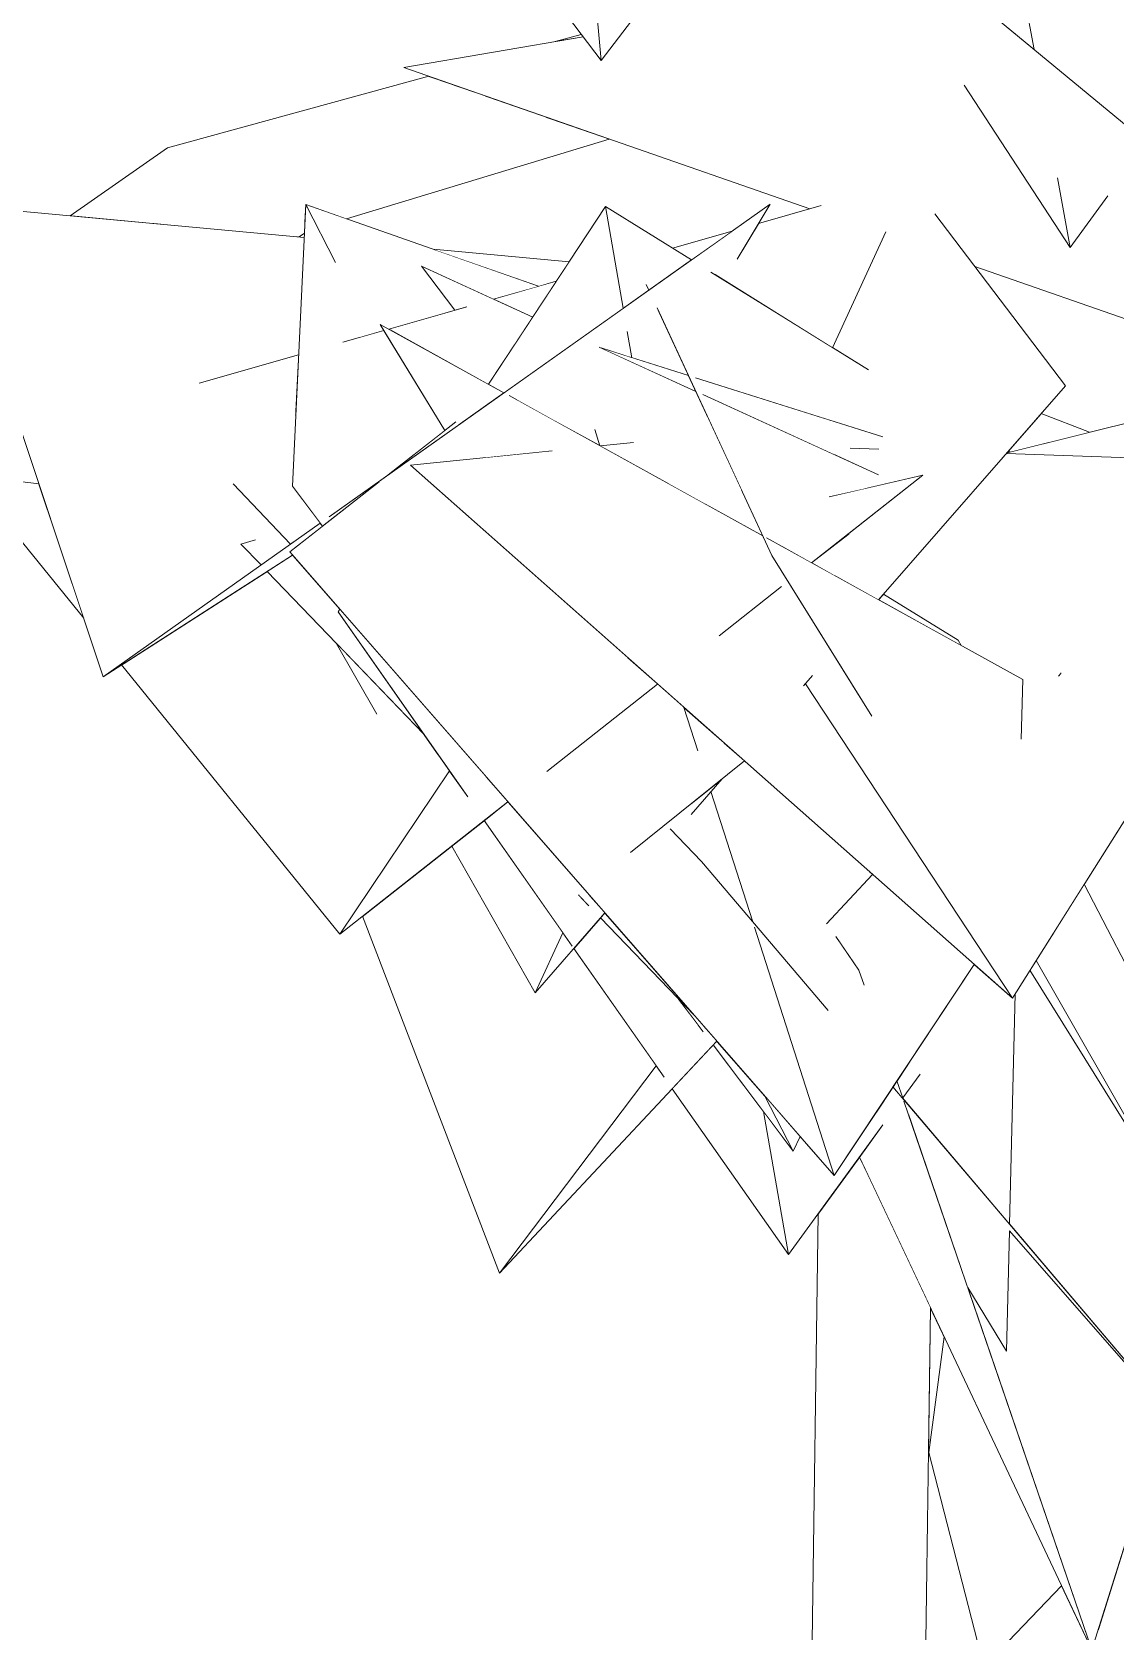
# Model space of a CAD drawing. Header units: millimetres. Extents: x -9413 to 8527, y -300 to 11224.
# Drawn here: x -5577 to -5187, y 4386 to 4962 of the extents above; entities that cross this region are included whole.
import ezdxf

# ---------------------------------------------------------------- set-up
doc = ezdxf.new("R2010")
doc.units = ezdxf.units.MM
doc.header["$MEASUREMENT"] = 0
doc.linetypes.add('Wipeout_Contour', pattern=[1000, 0, -1000])
doc.layers.add('Interior - Furniture', color=7, linetype='Continuous')
doc.layers.add('Interior - Furniture _Pen_No__4', color=7, linetype='Continuous', lineweight=20, true_color=0x029e21)

# ---------------------------------------------------------------- blocks, each defined once
blk = doc.blocks.new('Section Elem_40_6')
at = {"color": 254, "linetype": 'Wipeout_Contour', "lineweight": 0, "ltscale": 21958.95053}
blk.add_wipeout([(-5379.62, 4961.31), (-5389.09, 4958.71), (-5378.97, 4960.45)], dxfattribs=at).dxf.layer = 'Interior - Furniture'
at = {"color": 254, "linetype": 'Wipeout_Contour', "lineweight": 0, "ltscale": 29573.657012}
blk.add_wipeout([(-5563.69, 4896), (-5534.03, 4893.26), (-5496.18, 4916.58), (-5528.6, 4920.44)], dxfattribs=at).dxf.layer = 'Interior - Furniture'
at = {"color": 254, "linetype": 'Wipeout_Contour', "lineweight": 0, "ltscale": 21434.30548}
blk.add_wipeout([(-5190.07, 4903.1), (-5208.2, 4909.66), (-5203.61, 4884.54)], dxfattribs=at).dxf.layer = 'Interior - Furniture'
at = {"color": 254, "linetype": 'Wipeout_Contour', "lineweight": 0, "ltscale": 36395.163138}
blk.add_wipeout([(-5437.13, 4877.77), (-5425.13, 4861.98), (-5420.82, 4863.21), (-5403.58, 4849.73), (-5397.13, 4859.52)], dxfattribs=at).dxf.layer = 'Interior - Furniture'
at = {"color": 254, "linetype": 'Wipeout_Contour', "lineweight": 0, "ltscale": 21715.899716}
blk.add_wipeout([(-5355.16, 4869.32), (-5356.22, 4871.17), (-5355.31, 4869.21)], dxfattribs=at).dxf.layer = 'Interior - Furniture'
at = {"color": 254, "linetype": 'Wipeout_Contour', "lineweight": 0, "ltscale": 36100.151347}
blk.add_wipeout([(-5373.21, 4848.61), (-5376.24, 4846.15), (-5373.07, 4841.08), (-5334.07, 4823.41), (-5338.38, 4832.72)], dxfattribs=at).dxf.layer = 'Interior - Furniture'
at = {"color": 254, "linetype": 'Wipeout_Contour', "lineweight": 0, "ltscale": 28345.062757}
blk.add_wipeout([(-5226.61, 4810.31), (-5184.86, 4808.88), (-5163.22, 4826.26), (-5226.34, 4810.63)], dxfattribs=at).dxf.layer = 'Interior - Furniture'
at = {"color": 254, "linetype": 'Wipeout_Contour', "lineweight": 0, "ltscale": 22046.68264}
blk.add_wipeout([(-5600.45, 4802.51), (-5558.75, 4751.01), (-5574.92, 4799.45)], dxfattribs=at).dxf.layer = 'Interior - Furniture'
at = {"color": 254, "linetype": 'Wipeout_Contour', "lineweight": 0, "ltscale": 29124.803465}
blk.add_wipeout([(-5497.01, 4779.21), (-5502.17, 4777.74), (-5494.94, 4770.23), (-5494.92, 4770.25)], dxfattribs=at).dxf.layer = 'Interior - Furniture'
at = {"color": 254, "linetype": 'Wipeout_Contour', "lineweight": 0, "ltscale": 35428.890739}
blk.add_wipeout([(-5270.87, 4759.65), (-5271.47, 4758.96), (-5258.17, 4749.67), (-5242.86, 4741.2), (-5243.88, 4743.17)], dxfattribs=at).dxf.layer = 'Interior - Furniture'
at = {"color": 254, "linetype": 'Wipeout_Contour', "lineweight": 0, "ltscale": 21106.777144}
blk.add_wipeout([(-5206.93, 4731.4), (-5207.82, 4730.22), (-5206.93, 4731.17)], dxfattribs=at).dxf.layer = 'Interior - Furniture'
at = {"color": 254, "linetype": 'Wipeout_Contour', "lineweight": 0, "ltscale": 35545.404959}
blk.add_wipeout([(-5361.91, 4666.68), (-5320.89, 4699.63), (-5328.16, 4706.06), (-5335.8, 4704.57), (-5337.67, 4703.28)], dxfattribs=at).dxf.layer = 'Interior - Furniture'
at = {"color": 254, "linetype": 'Wipeout_Contour', "lineweight": 0, "ltscale": 21115.402587}
blk.add_wipeout([(-5291.35, 4640.97), (-5274.72, 4658.73), (-5275.86, 4659.75)], dxfattribs=at).dxf.layer = 'Interior - Furniture'
at = {"color": 254, "linetype": 'Wipeout_Contour', "lineweight": 0, "ltscale": 20852.409823}
blk.add_wipeout([(-5209.37, 4638.08), (-5159.71, 4580.08), (-5198.52, 4655.29)], dxfattribs=at).dxf.layer = 'Interior - Furniture'
at = {"color": 254, "linetype": 'Wipeout_Contour', "lineweight": 0, "ltscale": 21329.300479}
blk.add_wipeout([(-5376.7, 4651.12), (-5380.61, 4651.34), (-5376.87, 4647.45)], dxfattribs=at).dxf.layer = 'Interior - Furniture'
at = {"color": 254, "linetype": 'Wipeout_Contour', "lineweight": 0, "ltscale": 21254.280422}
blk.add_wipeout([(-5372.68, 4643.1), (-5338.83, 4607.9), (-5371.11, 4644.89)], dxfattribs=at).dxf.layer = 'Interior - Furniture'
at = {"color": 254, "linetype": 'Wipeout_Contour', "lineweight": 0, "ltscale": 28096.44502}
blk.add_wipeout([(-5287.77, 4636.06), (-5287.67, 4635.83), (-5277.8, 4618.88), (-5279.65, 4624.29)], dxfattribs=at).dxf.layer = 'Interior - Furniture'
at = {"color": 254, "linetype": 'Wipeout_Contour', "lineweight": 0, "ltscale": 49328.694829}
blk.add_wipeout([(-5352.66, 4589.79), (-5409.06, 4515.19), (-5330.85, 4598.76), (-5335.24, 4603.79), (-5335.72, 4602.12), (-5337.58, 4604.59), (-5349.84, 4585.77)], dxfattribs=at).dxf.layer = 'Interior - Furniture'
at = {"color": 254, "linetype": 'Wipeout_Contour', "lineweight": 0, "ltscale": 47633.026209}
blk.add_wipeout([(-5179.76, 4430.65), (-5193.64, 4386.41), (-5094.42, 4463.74), (-5131.05, 4481.36), (-5147.2, 4464.55), (-5151.44, 4445.64), (-5158.07, 4453.23)], dxfattribs=at).dxf.layer = 'Interior - Furniture'
at = {"color": 254, "linetype": 'Wipeout_Contour', "lineweight": 0, "ltscale": 27417.792332}
blk.add_wipeout([(-5256.01, 4351.29), (-5248.76, 4358.83), (-5254.44, 4450.57), (-5254.6, 4450.57)], dxfattribs=at).dxf.layer = 'Interior - Furniture'
at = {"color": 254, "linetype": 'Wipeout_Contour', "lineweight": 0, "ltscale": 51434.791678}
blk.add_wipeout([(-5330.34, 5078.73), (-5378.13, 5014.85), (-5372.5, 4951.9), (-5192.62, 5186.95), (-5230.23, 5212.55), (-5314.64, 5099.72), (-5308.49, 5045.25)], dxfattribs=at).dxf.layer = 'Interior - Furniture'
at = {"color": 254, "linetype": 'Wipeout_Contour', "lineweight": 0, "ltscale": 22089.418525}
blk.add_wipeout([(-5434.58, 4946.23), (-5528.6, 4920.44), (-5425.18, 4942.96)], dxfattribs=at).dxf.layer = 'Interior - Furniture'
at = {"color": 254, "linetype": 'Wipeout_Contour', "lineweight": 0, "ltscale": 22145.085384}
blk.add_wipeout([(-5534.03, 4893.26), (-5530.51, 4892.93), (-5496.18, 4916.58)], dxfattribs=at).dxf.layer = 'Interior - Furniture'
at = {"color": 254, "linetype": 'Wipeout_Contour', "lineweight": 0, "ltscale": 35803.851485}
blk.add_wipeout([(-5272.67, 4802.73), (-5335.89, 4831.58), (-5329.72, 4821.44), (-5297.22, 4806.71), (-5276.21, 4801.27)], dxfattribs=at).dxf.layer = 'Interior - Furniture'
at = {"color": 254, "linetype": 'Wipeout_Contour', "lineweight": 0, "ltscale": 28395.476066}
blk.add_wipeout([(-5214, 4824.75), (-5225.88, 4811.16), (-5225.19, 4810.92), (-5196.62, 4817.99)], dxfattribs=at).dxf.layer = 'Interior - Furniture'
at = {"color": 254, "linetype": 'Wipeout_Contour', "lineweight": 0, "ltscale": 21849.676455}
blk.add_wipeout([(-5504.6, 4798.98), (-5484.32, 4777.76), (-5483.34, 4778.45)], dxfattribs=at).dxf.layer = 'Interior - Furniture'
at = {"color": 254, "linetype": 'Wipeout_Contour', "lineweight": 0, "ltscale": 36225.929247}
blk.add_wipeout([(-5492.69, 4767.89), (-5436.46, 4709.41), (-5467.2, 4753.3), (-5466.56, 4754.27), (-5483.56, 4773.75)], dxfattribs=at).dxf.layer = 'Interior - Furniture'
at = {"color": 254, "linetype": 'Wipeout_Contour', "lineweight": 0, "ltscale": 28470.791845}
blk.add_wipeout([(-5332.64, 4710.03), (-5342.69, 4718.93), (-5337.67, 4703.28), (-5335.8, 4704.57)], dxfattribs=at).dxf.layer = 'Interior - Furniture'
at = {"color": 254, "linetype": 'Wipeout_Contour', "lineweight": 0, "ltscale": 42624.704631}
blk.add_wipeout([(-5426.29, 4668.93), (-5458.35, 4643.68), (-5409.06, 4515.19), (-5352.66, 4589.79), (-5382.29, 4632.09), (-5396.25, 4616.11)], dxfattribs=at).dxf.layer = 'Interior - Furniture'
at = {"color": 254, "linetype": 'Wipeout_Contour', "lineweight": 0, "ltscale": 20529.515937}
blk.add_wipeout([(-5234.71, 4373.45), (-5254.44, 4450.57), (-5248.76, 4358.83)], dxfattribs=at).dxf.layer = 'Interior - Furniture'
at = {"color": 254, "linetype": 'Wipeout_Contour', "lineweight": 0, "ltscale": 37205.499363}
blk.add_wipeout([(-5543.57, 5193.69), (-5550.21, 5186.95), (-5372.5, 4951.9), (-5378.13, 5014.85), (-5385.14, 5005.48)], dxfattribs=at).dxf.layer = 'Interior - Furniture'
at = {"color": 254, "linetype": 'Wipeout_Contour', "lineweight": 0, "ltscale": 79846.5332}
blk.add_wipeout([(-5242.07, 5122.34), (-5246.04, 5117.14), (-5238.38, 5075.11), (-5176.5, 5100.72), (-5221.6, 5023.77), (-5230.64, 5032.71), (-5216.62, 4955.86), (-5176.06, 4922.3), (-5082.51, 5050.47), (-5193.11, 5151.67), (-5223.43, 5108.44)], dxfattribs=at).dxf.layer = 'Interior - Furniture'
at = {"color": 254, "linetype": 'Wipeout_Contour', "lineweight": 0, "ltscale": 36793.238683}
blk.add_wipeout([(-5496.18, 4916.58), (-5530.51, 4892.93), (-5481.99, 4888.45), (-5479.33, 4889.95), (-5479.22, 4892.36)], dxfattribs=at).dxf.layer = 'Interior - Furniture'
at = {"color": 254, "linetype": 'Wipeout_Contour', "lineweight": 0, "ltscale": 64795.618497}
blk.add_wipeout([(-5373.07, 4841.08), (-5374.79, 4818.92), (-5372.93, 4813.13), (-5372.82, 4813.07), (-5360.79, 4814.3), (-5347.93, 4799.3), (-5335.29, 4792.32), (-5321.98, 4797.35), (-5334.07, 4823.41)], dxfattribs=at).dxf.layer = 'Interior - Furniture'
at = {"color": 254, "linetype": 'Wipeout_Contour', "lineweight": 0, "ltscale": 27599.4462}
blk.add_wipeout([(-5253.86, 4502.66), (-5254.6, 4450.57), (-5254.44, 4450.57), (-5248.95, 4492.24)], dxfattribs=at).dxf.layer = 'Interior - Furniture'
at = {"color": 254, "linetype": 'Wipeout_Contour', "lineweight": 0, "ltscale": 20447.586289}
blk.add_wipeout([(-5307.62, 4297.56), (-5197.63, 4383.3), (-5206.72, 4402.59)], dxfattribs=at).dxf.layer = 'Interior - Furniture'
at = {"layer": 'Interior - Furniture _Pen_No__4', "linetype": 'Continuous'}
for p, q in [((-5372.5, 4951.9), (-5550.21, 5186.95)), ((-5378.13, 5014.85), (-5372.5, 4951.9)), ((-5378.97, 4960.45), (-5443.54, 4949.35)), ((-5389.09, 4958.71), (-5379.62, 4961.31))]:
    blk.add_line(p, q, dxfattribs=at)
at = {"color": 254, "linetype": 'Wipeout_Contour', "lineweight": 0, "ltscale": 65477.421319}
blk.add_wipeout([(-5305.07, 5040.01), (-5265.85, 4979.9), (-5249.16, 4982.77), (-5216.62, 4955.86), (-5230.64, 5032.71), (-5269.53, 5071.13), (-5241.48, 5059.04), (-5238.38, 5075.11), (-5246.04, 5117.14)], dxfattribs=at).dxf.layer = 'Interior - Furniture'
at = {"color": 254, "linetype": 'Wipeout_Contour', "lineweight": 0, "ltscale": 29443.2525}
blk.add_wipeout([(-5425.18, 4942.96), (-5528.6, 4920.44), (-5496.18, 4916.58), (-5413.96, 4939.05)], dxfattribs=at).dxf.layer = 'Interior - Furniture'
at = {"color": 254, "linetype": 'Wipeout_Contour', "lineweight": 0, "ltscale": 21499.553421}
blk.add_wipeout([(-5208.2, 4909.66), (-5241.78, 4943.02), (-5203.61, 4884.54)], dxfattribs=at).dxf.layer = 'Interior - Furniture'
at = {"color": 254, "linetype": 'Wipeout_Contour', "lineweight": 0, "ltscale": 29377.412636}
blk.add_wipeout([(-5481.99, 4888.45), (-5481.16, 4888.37), (-5479.34, 4889.72), (-5479.33, 4889.95)], dxfattribs=at).dxf.layer = 'Interior - Furniture'
at = {"color": 254, "linetype": 'Wipeout_Contour', "lineweight": 0, "ltscale": 28881.328969}
blk.add_wipeout([(-5372.51, 4848.37), (-5372.52, 4848.29), (-5338.38, 4832.72), (-5341.04, 4838.45)], dxfattribs=at).dxf.layer = 'Interior - Furniture'
at = {"color": 254, "linetype": 'Wipeout_Contour', "lineweight": 0, "ltscale": 67985.955204}
blk.add_wipeout([(-5307.62, 4297.56), (-5284.82, 4288.92), (-5280.75, 4293.73), (-5277.84, 4287.32), (-5280.12, 4287.14), (-5258.86, 4279.08), (-5094.42, 4463.74), (-5193.64, 4386.41), (-5195.82, 4379.45), (-5197.63, 4383.3)], dxfattribs=at).dxf.layer = 'Interior - Furniture'
at = {"layer": 'Interior - Furniture _Pen_No__4', "linetype": 'Continuous'}
for p, q in [((-5372.5, 4951.9), (-5192.62, 5186.95)), ((-5230.64, 5032.71), (-5216.62, 4955.86))]:
    blk.add_line(p, q, dxfattribs=at)
at = {"color": 254, "linetype": 'Wipeout_Contour', "lineweight": 0, "ltscale": 22010.090546}
blk.add_wipeout([(-5413.96, 4939.05), (-5496.18, 4916.58), (-5392.04, 4931.42)], dxfattribs=at).dxf.layer = 'Interior - Furniture'
at = {"color": 254, "linetype": 'Wipeout_Contour', "lineweight": 0, "ltscale": 42975.479474}
blk.add_wipeout([(-5271.06, 4816.39), (-5338.54, 4837.66), (-5335.02, 4831.18), (-5288.57, 4809.98), (-5282.63, 4812.23), (-5273.65, 4811.92)], dxfattribs=at).dxf.layer = 'Interior - Furniture'
at = {"color": 254, "linetype": 'Wipeout_Contour', "lineweight": 0, "ltscale": 34570.188518}
blk.add_wipeout([(-5294.34, 4536.57), (-5297.58, 4308.01), (-5280.29, 4326.01), (-5277.09, 4551.97), (-5279.44, 4556.97)], dxfattribs=at).dxf.layer = 'Interior - Furniture'
at = {"color": 254, "linetype": 'Wipeout_Contour', "lineweight": 0, "ltscale": 34344.366933}
blk.add_wipeout([(-5240.51, 4509.96), (-5195.82, 4379.45), (-5168.82, 4465.53), (-5225.5, 4530.4), (-5226.55, 4487.08)], dxfattribs=at).dxf.layer = 'Interior - Furniture'
at = {"color": 254, "linetype": 'Wipeout_Contour', "lineweight": 0, "ltscale": 43997.858634}
blk.add_wipeout([(-5496.18, 4916.58), (-5479.22, 4892.36), (-5478.85, 4900.03), (-5464.2, 4894.88), (-5369.59, 4923.6), (-5392.04, 4931.42)], dxfattribs=at).dxf.layer = 'Interior - Furniture'
at = {"color": 254, "linetype": 'Wipeout_Contour', "lineweight": 0, "ltscale": 21502.612759}
blk.add_wipeout([(-5297.22, 4806.71), (-5329.72, 4821.44), (-5317.55, 4799.03)], dxfattribs=at).dxf.layer = 'Interior - Furniture'
at = {"color": 254, "linetype": 'Wipeout_Contour', "lineweight": 0, "ltscale": 27537.921931}
blk.add_wipeout([(-5280.29, 4326.01), (-5256.01, 4351.29), (-5253.86, 4502.66), (-5277.09, 4551.97)], dxfattribs=at).dxf.layer = 'Interior - Furniture'
at = {"layer": 'Interior - Furniture _Pen_No__4', "linetype": 'Continuous'}
blk.add_line((-5528.6, 4920.44), (-5434.58, 4946.23), dxfattribs=at)
at = {"color": 254, "linetype": 'Wipeout_Contour', "lineweight": 0, "ltscale": 135678.480353}
blk.add_wipeout([(-5484.63, 4774.98), (-5288.56, 4550.3), (-5317.29, 4639.8), (-5347.64, 4675.14), (-5336.36, 4663.44), (-5317.9, 4641.71), (-5332.95, 4688.58), (-5340.1, 4680.39), (-5339.55, 4684.64), (-5361.91, 4666.68), (-5337.67, 4703.28), (-5342.69, 4718.93), (-5352.15, 4727.31), (-5392.04, 4695.9), (-5362.97, 4736.89), (-5441.11, 4806.1), (-5414.31, 4808.83), (-5421.91, 4818.2), (-5452.42, 4800.18)], dxfattribs=at).dxf.layer = 'Interior - Furniture'
at = {"color": 254, "linetype": 'Wipeout_Contour', "lineweight": 0, "ltscale": 41681.688075}
blk.add_wipeout([(-5271.01, 4568.52), (-5279.44, 4556.97), (-5195.82, 4379.45), (-5263.5, 4577.12), (-5267.77, 4581.68), (-5273.39, 4573.2)], dxfattribs=at).dxf.layer = 'Interior - Furniture'
at = {"layer": 'Interior - Furniture _Pen_No__4', "linetype": 'Continuous'}
blk.add_line((-5307.62, 4297.56), (-5206.72, 4402.59), dxfattribs=at)
at = {"color": 254, "linetype": 'Wipeout_Contour', "lineweight": 0, "ltscale": 21778.826731}
blk.add_wipeout([(-5449.8, 4802.23), (-5423.87, 4820.61), (-5424.81, 4821.78)], dxfattribs=at).dxf.layer = 'Interior - Furniture'
at = {"color": 254, "linetype": 'Wipeout_Contour', "lineweight": 0, "ltscale": 21664.689781}
blk.add_wipeout([(-5389.6, 4822.35), (-5372.93, 4813.13), (-5374.79, 4818.92)], dxfattribs=at).dxf.layer = 'Interior - Furniture'
at = {"color": 254, "linetype": 'Wipeout_Contour', "lineweight": 0, "ltscale": 35671.601163}
blk.add_wipeout([(-5308.22, 4780.77), (-5307.06, 4776.7), (-5296.7, 4770.97), (-5256.65, 4802.51), (-5290.33, 4794.7)], dxfattribs=at).dxf.layer = 'Interior - Furniture'
at = {"color": 254, "linetype": 'Wipeout_Contour', "lineweight": 0, "ltscale": 21407.388135}
blk.add_wipeout([(-5328.03, 4754.22), (-5330.02, 4744.74), (-5307.51, 4762.46)], dxfattribs=at).dxf.layer = 'Interior - Furniture'
at = {"color": 254, "linetype": 'Wipeout_Contour', "lineweight": 0, "ltscale": 21446.880949}
blk.add_wipeout([(-5392.04, 4695.9), (-5352.15, 4727.31), (-5362.97, 4736.89)], dxfattribs=at).dxf.layer = 'Interior - Furniture'
at = {"color": 254, "linetype": 'Wipeout_Contour', "lineweight": 0, "ltscale": 35831.305272}
blk.add_wipeout([(-5427.09, 4696.04), (-5466.59, 4637.19), (-5406.02, 4684.89), (-5413.96, 4693.99), (-5420.52, 4686.66)], dxfattribs=at).dxf.layer = 'Interior - Furniture'
at = {"color": 254, "linetype": 'Wipeout_Contour', "lineweight": 0, "ltscale": 28264.350964}
blk.add_wipeout([(-5347.64, 4675.14), (-5317.29, 4639.8), (-5290.81, 4609.8), (-5336.36, 4663.44)], dxfattribs=at).dxf.layer = 'Interior - Furniture'
at = {"color": 254, "linetype": 'Wipeout_Contour', "lineweight": 0, "ltscale": 69035.635206}
blk.add_wipeout([(-5225.45, 4532.81), (-5151.44, 4445.64), (-5102.6, 4663.44), (-5120.78, 4667.17), (-5155.09, 4571.14), (-5147.15, 4555.74), (-5156.97, 4565.89), (-5166.04, 4540.5), (-5218.09, 4624.23), (-5223.44, 4615.74)], dxfattribs=at).dxf.layer = 'Interior - Furniture'
at = {"color": 254, "linetype": 'Wipeout_Contour', "lineweight": 0, "ltscale": 20939.565771}
blk.add_wipeout([(-5267.41, 4582.23), (-5263.79, 4577.97), (-5265.98, 4584.38)], dxfattribs=at).dxf.layer = 'Interior - Furniture'
at = {"color": 254, "linetype": 'Wipeout_Contour', "lineweight": 0, "ltscale": 48903.537539}
blk.add_wipeout([(-5314.05, 4573.33), (-5305.07, 4521.87), (-5271.01, 4568.52), (-5273.39, 4573.2), (-5288.56, 4550.3), (-5300.84, 4564.37), (-5303.33, 4559.1)], dxfattribs=at).dxf.layer = 'Interior - Furniture'
at = {"layer": 'Interior - Furniture _Pen_No__4', "linetype": 'Continuous'}
blk.add_line((-5297.58, 4308.01), (-5294.34, 4536.57), dxfattribs=at)
at = {"color": 254, "linetype": 'Wipeout_Contour', "lineweight": 0, "ltscale": 100344.287924}
blk.add_wipeout([(-5351.36, 4862.64), (-5352.34, 4862.8), (-5311, 4773.68), (-5275.03, 4715.82), (-5278.25, 4722.11), (-5312.99, 4779.98), (-5307.06, 4776.7), (-5308.22, 4780.77), (-5317.55, 4799.03), (-5329.72, 4821.44), (-5335.89, 4831.58), (-5335.02, 4831.18), (-5338.54, 4837.66), (-5336.81, 4837.11)], dxfattribs=at).dxf.layer = 'Interior - Furniture'
at = {"color": 254, "linetype": 'Wipeout_Contour', "lineweight": 0, "ltscale": 50541.93205}
blk.add_wipeout([(-5492.69, 4767.89), (-5545.14, 4734.2), (-5466.59, 4637.19), (-5427.09, 4696.04), (-5430.87, 4701.43), (-5453.32, 4716.48), (-5467.89, 4742.1)], dxfattribs=at).dxf.layer = 'Interior - Furniture'
at = {"color": 254, "linetype": 'Wipeout_Contour', "lineweight": 0, "ltscale": 41629.887786}
blk.add_wipeout([(-5267.77, 4581.68), (-5263.5, 4577.12), (-5262.01, 4572.76), (-5225.5, 4530.4), (-5151.44, 4445.64), (-5267.41, 4582.23)], dxfattribs=at).dxf.layer = 'Interior - Furniture'
at = {"layer": 'Interior - Furniture _Pen_No__4', "linetype": 'Continuous'}
for p, q in [((-5195.82, 4379.45), (-5168.82, 4465.53)), ((-5234.71, 4373.45), (-5254.44, 4450.57))]:
    blk.add_line(p, q, dxfattribs=at)
at = {"color": 254, "linetype": 'Wipeout_Contour', "lineweight": 0, "ltscale": 43459.262519}
blk.add_wipeout([(-5340, 4880.07), (-5370.9, 4899.28), (-5364.51, 4862.69), (-5355.31, 4869.21), (-5356.22, 4871.17), (-5355.16, 4869.32)], dxfattribs=at).dxf.layer = 'Interior - Furniture'
at = {"color": 254, "linetype": 'Wipeout_Contour', "lineweight": 0, "ltscale": 21485.032829}
blk.add_wipeout([(-5321.98, 4797.35), (-5335.29, 4792.32), (-5314.25, 4780.68)], dxfattribs=at).dxf.layer = 'Interior - Furniture'
at = {"color": 254, "linetype": 'Wipeout_Contour', "lineweight": 0, "ltscale": 69676.097066}
blk.add_wipeout([(-5215.89, 4627.72), (-5166.04, 4540.5), (-5082.73, 4773.68), (-5115.84, 4786.56), (-5136.59, 4753.61), (-5136.09, 4753.3), (-5141.18, 4746.33), (-5198.52, 4655.29), (-5159.71, 4580.08), (-5209.37, 4638.08)], dxfattribs=at).dxf.layer = 'Interior - Furniture'
at = {"color": 254, "linetype": 'Wipeout_Contour', "lineweight": 0, "ltscale": 21289.31676}
blk.add_wipeout([(-5272.61, 4757.65), (-5258.17, 4749.67), (-5271.47, 4758.96)], dxfattribs=at).dxf.layer = 'Interior - Furniture'
at = {"color": 254, "linetype": 'Wipeout_Contour', "lineweight": 0, "ltscale": 27918.241661}
blk.add_wipeout([(-5262.06, 4590.3), (-5265.98, 4584.38), (-5263.89, 4578.27), (-5257.68, 4586.77)], dxfattribs=at).dxf.layer = 'Interior - Furniture'
at = {"layer": 'Interior - Furniture _Pen_No__4', "linetype": 'Continuous'}
for p, q in [((-5207.85, 4730.19), (-5206.93, 4731.17)), ((-5206.93, 4731.17), (-5206.93, 4731.4))]:
    blk.add_line(p, q, dxfattribs=at)
at = {"color": 254, "linetype": 'Wipeout_Contour', "lineweight": 0, "ltscale": 21705.915731}
blk.add_wipeout([(-5325.33, 4890.47), (-5346.84, 4884.33), (-5340, 4880.07)], dxfattribs=at).dxf.layer = 'Interior - Furniture'
at = {"color": 254, "linetype": 'Wipeout_Contour', "lineweight": 0, "ltscale": 28897.136081}
blk.add_wipeout([(-5352.04, 4862.16), (-5363.06, 4854.34), (-5361.41, 4844.87), (-5341.04, 4838.45)], dxfattribs=at).dxf.layer = 'Interior - Furniture'
at = {"color": 254, "linetype": 'Wipeout_Contour', "lineweight": 0, "ltscale": 42866.152402}
blk.add_wipeout([(-5297.22, 4806.71), (-5317.55, 4799.03), (-5308.22, 4780.77), (-5290.33, 4794.7), (-5277.45, 4797.69), (-5276.21, 4801.27)], dxfattribs=at).dxf.layer = 'Interior - Furniture'
at = {"color": 254, "linetype": 'Wipeout_Contour', "lineweight": 0, "ltscale": 20822.884822}
blk.add_wipeout([(-5215.89, 4627.72), (-5218.09, 4624.23), (-5166.04, 4540.5)], dxfattribs=at).dxf.layer = 'Interior - Furniture'
at = {"layer": 'Interior - Furniture _Pen_No__4', "linetype": 'Continuous'}
for p, q in [((-5159.69, 4580.05), (-5198.52, 4655.29)), ((-5215.89, 4627.72), (-5166.04, 4540.5)), ((-5166.04, 4540.5), (-5218.09, 4624.23))]:
    blk.add_line(p, q, dxfattribs=at)
at = {"color": 254, "linetype": 'Wipeout_Contour', "lineweight": 0, "ltscale": 29020.06099}
blk.add_wipeout([(-5370.9, 4899.28), (-5413.08, 4835.33), (-5407.48, 4832.23), (-5364.51, 4862.69)], dxfattribs=at).dxf.layer = 'Interior - Furniture'
at = {"color": 254, "linetype": 'Wipeout_Contour', "lineweight": 0, "ltscale": 35976.833342}
blk.add_wipeout([(-5351.36, 4862.64), (-5336.81, 4837.11), (-5289.45, 4822.19), (-5276.27, 4840.45), (-5332.96, 4875.69)], dxfattribs=at).dxf.layer = 'Interior - Furniture'
at = {"color": 254, "linetype": 'Wipeout_Contour', "lineweight": 0, "ltscale": 28568.357769}
blk.add_wipeout([(-5288.57, 4809.98), (-5275.3, 4803.93), (-5272.55, 4811.88), (-5282.63, 4812.23)], dxfattribs=at).dxf.layer = 'Interior - Furniture'
at = {"color": 254, "linetype": 'Wipeout_Contour', "lineweight": 0, "ltscale": 21373.491055}
blk.add_wipeout([(-5282.94, 4781.81), (-5296.7, 4770.97), (-5288.29, 4766.32)], dxfattribs=at).dxf.layer = 'Interior - Furniture'
at = {"color": 254, "linetype": 'Wipeout_Contour', "lineweight": 0, "ltscale": 51100.034518}
blk.add_wipeout([(-5395.01, 4870.58), (-5478.85, 4900.03), (-5468.14, 4879.22), (-5428.32, 4861.07), (-5425.13, 4861.98), (-5437.13, 4877.77), (-5411.23, 4865.95)], dxfattribs=at).dxf.layer = 'Interior - Furniture'
at = {"color": 254, "linetype": 'Wipeout_Contour', "lineweight": 0, "ltscale": 36168.374366}
blk.add_wipeout([(-5402.8, 4829.64), (-5389.6, 4822.35), (-5374.79, 4818.92), (-5373.07, 4841.08), (-5376.24, 4846.15)], dxfattribs=at).dxf.layer = 'Interior - Furniture'
at = {"color": 254, "linetype": 'Wipeout_Contour', "lineweight": 0, "ltscale": 71274.198328}
blk.add_wipeout([(-5441.11, 4806.1), (-5224.42, 4614.19), (-5298.86, 4727.39), (-5298.97, 4727.48), (-5299.62, 4726.74), (-5300.23, 4728.65), (-5323.39, 4749.96), (-5330.02, 4744.74), (-5328.03, 4754.22), (-5390.07, 4811.31)], dxfattribs=at).dxf.layer = 'Interior - Furniture'
at = {"layer": 'Interior - Furniture _Pen_No__4', "linetype": 'Continuous'}
for p, q in [((-5336.36, 4663.44), (-5347.65, 4675.15)), ((-5291.39, 4640.92), (-5274.72, 4658.73)), ((-5279.65, 4624.29), (-5288.01, 4636.4)), ((-5277.79, 4618.86), (-5279.65, 4624.29))]:
    blk.add_line(p, q, dxfattribs=at)
at = {"color": 254, "linetype": 'Wipeout_Contour', "lineweight": 0, "ltscale": 80175.767071}
blk.add_wipeout([(-5478.85, 4900.03), (-5483.67, 4798.63), (-5472.82, 4784.22), (-5465.89, 4789.64), (-5470.44, 4787.6), (-5449.8, 4802.23), (-5444.37, 4806.48), (-5446.14, 4811.89), (-5465.45, 4850.48), (-5459.32, 4852.23), (-5468.14, 4879.22)], dxfattribs=at).dxf.layer = 'Interior - Furniture'
at = {"color": 254, "linetype": 'Wipeout_Contour', "lineweight": 0, "ltscale": 36169.49655}
blk.add_wipeout([(-5363.06, 4854.34), (-5372.68, 4848.36), (-5372.52, 4848.29), (-5372.51, 4848.37), (-5361.41, 4844.87)], dxfattribs=at).dxf.layer = 'Interior - Furniture'
at = {"color": 254, "linetype": 'Wipeout_Contour', "lineweight": 0, "ltscale": 21604.550761}
blk.add_wipeout([(-5360.79, 4814.3), (-5372.82, 4813.07), (-5347.93, 4799.3)], dxfattribs=at).dxf.layer = 'Interior - Furniture'
at = {"color": 254, "linetype": 'Wipeout_Contour', "lineweight": 0, "ltscale": 21309.196713}
blk.add_wipeout([(-5226.34, 4810.63), (-5225.19, 4810.92), (-5225.88, 4811.16)], dxfattribs=at).dxf.layer = 'Interior - Furniture'
at = {"color": 254, "linetype": 'Wipeout_Contour', "lineweight": 0, "ltscale": 28820.494588}
blk.add_wipeout([(-5467.2, 4753.3), (-5420.52, 4686.66), (-5413.96, 4693.99), (-5466.56, 4754.27)], dxfattribs=at).dxf.layer = 'Interior - Furniture'
at = {"color": 254, "linetype": 'Wipeout_Contour', "lineweight": 0, "ltscale": 21337.170761}
blk.add_wipeout([(-5332.64, 4710.03), (-5335.8, 4704.57), (-5328.16, 4706.06)], dxfattribs=at).dxf.layer = 'Interior - Furniture'
at = {"color": 254, "linetype": 'Wipeout_Contour', "lineweight": 0, "ltscale": 21304.680292}
blk.add_wipeout([(-5339.55, 4684.64), (-5340.1, 4680.39), (-5328.96, 4693.14)], dxfattribs=at).dxf.layer = 'Interior - Furniture'
at = {"color": 254, "linetype": 'Wipeout_Contour', "lineweight": 0, "ltscale": 55759.963566}
blk.add_wipeout([(-5257.68, 4586.77), (-5263.89, 4578.27), (-5263.79, 4577.97), (-5225.45, 4532.81), (-5223.44, 4615.74), (-5224.42, 4614.19), (-5238.17, 4626.36), (-5262.06, 4590.3)], dxfattribs=at).dxf.layer = 'Interior - Furniture'
at = {"layer": 'Interior - Furniture _Pen_No__4', "linetype": 'Continuous'}
for p, q in [((-5467.2, 4753.3), (-5466.56, 4754.27)), ((-5342.69, 4718.93), (-5337.67, 4703.27)), ((-5361.93, 4666.67), (-5320.89, 4699.63)), ((-5340.11, 4680.38), (-5328.96, 4693.14)), ((-5332.95, 4688.58), (-5317.9, 4641.71)), ((-5263.79, 4577.97), (-5265.98, 4584.38)), ((-5263.89, 4578.27), (-5257.67, 4586.79))]:
    blk.add_line(p, q, dxfattribs=at)
at = {"color": 254, "linetype": 'Wipeout_Contour', "lineweight": 0, "ltscale": 36326.478284}
blk.add_wipeout([(-5407.48, 4832.23), (-5452.04, 4856.87), (-5428.76, 4818.69), (-5424.81, 4821.78), (-5423.87, 4820.61)], dxfattribs=at).dxf.layer = 'Interior - Furniture'
at = {"color": 254, "linetype": 'Wipeout_Contour', "lineweight": 0, "ltscale": 21955.848289}
blk.add_wipeout([(-5481.42, 4845.92), (-5517.21, 4835.7), (-5482.46, 4824.06)], dxfattribs=at).dxf.layer = 'Interior - Furniture'
at = {"color": 254, "linetype": 'Wipeout_Contour', "lineweight": 0, "ltscale": 36377.056899}
blk.add_wipeout([(-5473.65, 4785.32), (-5551.73, 4729.97), (-5483.56, 4773.75), (-5484.63, 4774.98), (-5472.82, 4784.22)], dxfattribs=at).dxf.layer = 'Interior - Furniture'
at = {"color": 254, "linetype": 'Wipeout_Contour', "lineweight": 0, "ltscale": 28823.429259}
blk.add_wipeout([(-5436.46, 4709.41), (-5467.89, 4742.1), (-5453.32, 4716.48), (-5430.87, 4701.43)], dxfattribs=at).dxf.layer = 'Interior - Furniture'
at = {"color": 254, "linetype": 'Wipeout_Contour', "lineweight": 0, "ltscale": 49851.295405}
blk.add_wipeout([(-5414.56, 4678.16), (-5382.9, 4632.96), (-5377.67, 4648.28), (-5380.61, 4651.34), (-5376.7, 4651.12), (-5376.66, 4651.25), (-5406.02, 4684.89)], dxfattribs=at).dxf.layer = 'Interior - Furniture'
at = {"color": 254, "linetype": 'Wipeout_Contour', "lineweight": 0, "ltscale": 27689.919936}
blk.add_wipeout([(-5225.5, 4530.4), (-5262.01, 4572.76), (-5240.51, 4509.96), (-5226.55, 4487.08)], dxfattribs=at).dxf.layer = 'Interior - Furniture'
at = {"layer": 'Interior - Furniture _Pen_No__4', "linetype": 'Continuous'}
for p, q in [((-5453.3, 4716.44), (-5467.89, 4742.1)), ((-5288.56, 4550.3), (-5238.17, 4626.36)), ((-5225.45, 4532.81), (-5223.44, 4615.74)), ((-5151.44, 4445.64), (-5267.41, 4582.23)), ((-5195.82, 4379.45), (-5263.5, 4577.12)), ((-5279.44, 4556.97), (-5195.82, 4379.45)), ((-5226.55, 4487.08), (-5225.5, 4530.4)), ((-5225.5, 4530.4), (-5151.44, 4445.64)), ((-5240.51, 4509.96), (-5226.55, 4487.08)), ((-5256.01, 4351.29), (-5253.86, 4502.66)), ((-5254.44, 4450.57), (-5248.95, 4492.24))]:
    blk.add_line(p, q, dxfattribs=at)
at = {"color": 254, "linetype": 'Wipeout_Contour', "lineweight": 0, "ltscale": 109573.390712}
blk.add_wipeout([(-5479.41, 4888.21), (-5608.54, 4900.14), (-5551.73, 4729.97), (-5494.94, 4770.23), (-5502.17, 4777.74), (-5497.01, 4779.21), (-5494.92, 4770.25), (-5484.32, 4777.76), (-5504.6, 4798.98), (-5483.34, 4778.45), (-5473.65, 4785.32), (-5483.67, 4798.63), (-5482.46, 4824.06), (-5517.21, 4835.7), (-5481.42, 4845.92)], dxfattribs=at).dxf.layer = 'Interior - Furniture'
at = {"color": 254, "linetype": 'Wipeout_Contour', "lineweight": 0, "ltscale": 36394.171213}
blk.add_wipeout([(-5465.45, 4850.48), (-5446.14, 4811.89), (-5440.05, 4809.85), (-5428.76, 4818.69), (-5450.7, 4854.69)], dxfattribs=at).dxf.layer = 'Interior - Furniture'
at = {"color": 254, "linetype": 'Wipeout_Contour', "lineweight": 0, "ltscale": 100155.326658}
blk.add_wipeout([(-5405.65, 4831.22), (-5421.91, 4818.2), (-5414.31, 4808.83), (-5390.07, 4811.31), (-5328.03, 4754.22), (-5307.51, 4762.46), (-5323.39, 4749.96), (-5300.23, 4728.65), (-5296.42, 4730.39), (-5298.97, 4727.48), (-5298.86, 4727.39), (-5279.08, 4722.32), (-5311, 4773.68), (-5314.25, 4780.68)], dxfattribs=at).dxf.layer = 'Interior - Furniture'
at = {"color": 254, "linetype": 'Wipeout_Contour', "lineweight": 0, "ltscale": 35358.512149}
blk.add_wipeout([(-5372.68, 4643.1), (-5382.29, 4632.09), (-5349.84, 4585.77), (-5337.58, 4604.59), (-5344.57, 4613.86)], dxfattribs=at).dxf.layer = 'Interior - Furniture'
at = {"layer": 'Interior - Furniture _Pen_No__4', "linetype": 'Continuous'}
for p, q in [((-5563.69, 4896), (-5528.6, 4920.44)), ((-5551.73, 4729.97), (-5608.54, 4900.14)), ((-5608.54, 4900.14), (-5479.41, 4888.21)), ((-5483.67, 4798.63), (-5478.85, 4900.03)), ((-5481.16, 4888.37), (-5479.34, 4889.72)), ((-5517.27, 4835.69), (-5481.42, 4845.92)), ((-5558.75, 4751.01), (-5600.45, 4802.51)), ((-5600.45, 4802.51), (-5574.92, 4799.45)), ((-5484.32, 4777.76), (-5504.99, 4799.39)), ((-5551.73, 4729.97), (-5473.65, 4785.32)), ((-5502.17, 4777.74), (-5496.98, 4779.21)), ((-5494.94, 4770.23), (-5502.17, 4777.74)), ((-5483.56, 4773.75), (-5551.73, 4729.97)), ((-5436.46, 4709.41), (-5492.69, 4767.89)), ((-5420.51, 4686.65), (-5467.2, 4753.3)), ((-5466.59, 4637.19), (-5545.14, 4734.2)), ((-5392.05, 4695.89), (-5352.15, 4727.31)), ((-5352.66, 4589.79), (-5409.06, 4515.19))]:
    blk.add_line(p, q, dxfattribs=at)
at = {"color": 254, "linetype": 'Wipeout_Contour', "lineweight": 0, "ltscale": 29100.268028}
blk.add_wipeout([(-5420.82, 4863.21), (-5448.97, 4855.18), (-5413.08, 4835.33), (-5403.58, 4849.73)], dxfattribs=at).dxf.layer = 'Interior - Furniture'
at = {"color": 254, "linetype": 'Wipeout_Contour', "lineweight": 0, "ltscale": 28303.058492}
blk.add_wipeout([(-5220.69, 4728.94), (-5312.99, 4779.98), (-5278.25, 4722.11), (-5221.21, 4707.52)], dxfattribs=at).dxf.layer = 'Interior - Furniture'
at = {"color": 254, "linetype": 'Wipeout_Contour', "lineweight": 0, "ltscale": 56847.791302}
blk.add_wipeout([(-5386.27, 4637.77), (-5396.25, 4616.11), (-5371.11, 4644.89), (-5376.66, 4651.25), (-5376.7, 4651.12), (-5376.87, 4647.45), (-5377.67, 4648.28), (-5382.9, 4632.96)], dxfattribs=at).dxf.layer = 'Interior - Furniture'
at = {"color": 254, "linetype": 'Wipeout_Contour', "lineweight": 0, "ltscale": 28206.351806}
blk.add_wipeout([(-5338.83, 4607.9), (-5344.57, 4613.86), (-5335.72, 4602.12), (-5335.24, 4603.79)], dxfattribs=at).dxf.layer = 'Interior - Furniture'
at = {"color": 254, "linetype": 'Wipeout_Contour', "lineweight": 0, "ltscale": 28063.93578}
blk.add_wipeout([(-5332.15, 4597.37), (-5346.91, 4581.59), (-5305.07, 4521.87), (-5314.05, 4573.33)], dxfattribs=at).dxf.layer = 'Interior - Furniture'
at = {"layer": 'Interior - Furniture _Pen_No__4', "linetype": 'Continuous'}
for p, q in [((-5330.02, 4744.73), (-5307.49, 4762.47)), ((-5242.86, 4741.2), (-5243.88, 4743.17)), ((-5221.21, 4707.5), (-5220.69, 4728.94)), ((-5290.79, 4609.77), (-5336.36, 4663.44)), ((-5376.86, 4647.45), (-5380.64, 4651.37)), ((-5338.83, 4607.9), (-5372.68, 4643.1)), ((-5349.84, 4585.77), (-5382.29, 4632.09)), ((-5335.72, 4602.12), (-5344.57, 4613.86))]:
    blk.add_line(p, q, dxfattribs=at)
at = {"color": 254, "linetype": 'Wipeout_Contour', "lineweight": 0, "ltscale": 121380.351757}
blk.add_wipeout([(-5276.27, 4840.45), (-5289.45, 4822.19), (-5271.06, 4816.39), (-5273.65, 4811.92), (-5272.55, 4811.88), (-5275.3, 4803.93), (-5272.67, 4802.73), (-5276.21, 4801.27), (-5277.45, 4797.69), (-5256.65, 4802.51), (-5282.94, 4781.81), (-5288.29, 4766.32), (-5272.61, 4757.65), (-5205.27, 4834.75), (-5252.28, 4896.69), (-5269.95, 4890.16), (-5289.16, 4848.47)], dxfattribs=at).dxf.layer = 'Interior - Furniture'
at = {"color": 254, "linetype": 'Wipeout_Contour', "lineweight": 0, "ltscale": 21804.69632}
blk.add_wipeout([(-5388.63, 4872.4), (-5411.23, 4865.95), (-5397.13, 4859.52)], dxfattribs=at).dxf.layer = 'Interior - Furniture'
at = {"color": 254, "linetype": 'Wipeout_Contour', "lineweight": 0, "ltscale": 21305.340441}
blk.add_wipeout([(-5300.23, 4728.65), (-5299.62, 4726.74), (-5296.42, 4730.39)], dxfattribs=at).dxf.layer = 'Interior - Furniture'
at = {"color": 254, "linetype": 'Wipeout_Contour', "lineweight": 0, "ltscale": 28523.300628}
blk.add_wipeout([(-5426.29, 4668.93), (-5396.25, 4616.11), (-5386.27, 4637.77), (-5414.56, 4678.16)], dxfattribs=at).dxf.layer = 'Interior - Furniture'
at = {"color": 254, "linetype": 'Wipeout_Contour', "lineweight": 0, "ltscale": 21003.150275}
blk.add_wipeout([(-5313.54, 4578.92), (-5303.33, 4559.1), (-5300.84, 4564.37)], dxfattribs=at).dxf.layer = 'Interior - Furniture'
at = {"layer": 'Interior - Furniture _Pen_No__4', "linetype": 'Continuous'}
for p, q in [((-5038.09, 4808.15), (-5249.16, 4982.77)), ((-5203.61, 4884.54), (-5241.8, 4943.05)), ((-5208.2, 4909.67), (-5203.61, 4884.54)), ((-5203.61, 4884.54), (-5190.06, 4903.11)), ((-5205.27, 4834.75), (-5252.28, 4896.7)), ((-5237.89, 4877.73), (-5038.09, 4808.15)), ((-5272.61, 4757.65), (-5205.27, 4834.75)), ((-5163.22, 4826.26), (-5226.34, 4810.63)), ((-5196.62, 4817.99), (-5214, 4824.75)), ((-5272.53, 4811.88), (-5282.77, 4812.23)), ((-5103.53, 4806.1), (-5226.61, 4810.31)), ((-5225.19, 4810.92), (-5225.88, 4811.16)), ((-5224.42, 4614.19), (-5103.53, 4806.1)), ((-5296.7, 4770.97), (-5256.65, 4802.51)), ((-5256.65, 4802.51), (-5290.34, 4794.7)), ((-5220.69, 4728.94), (-5313, 4779.98)), ((-5275.03, 4715.81), (-5311, 4773.68)), ((-5243.88, 4743.17), (-5270.87, 4759.65)), ((-5299.62, 4726.73), (-5296.41, 4730.41)), ((-5298.87, 4727.4), (-5224.42, 4614.19)), ((-5427.09, 4696.04), (-5466.59, 4637.19)), ((-5466.59, 4637.19), (-5406.02, 4684.89)), ((-5382.89, 4632.95), (-5414.56, 4678.16)), ((-5396.25, 4616.11), (-5426.29, 4668.93)), ((-5409.06, 4515.19), (-5458.35, 4643.68)), ((-5396.25, 4616.11), (-5371.11, 4644.89)), ((-5386.27, 4637.77), (-5396.25, 4616.11))]:
    blk.add_line(p, q, dxfattribs=at)
at = {"color": 254, "linetype": 'Wipeout_Contour', "lineweight": 0, "ltscale": 43249.046991}
blk.add_wipeout([(-5331.65, 4874.88), (-5289.16, 4848.47), (-5269.95, 4890.16), (-5293.25, 4899.62), (-5315.85, 4893.17), (-5323.5, 4880.4)], dxfattribs=at).dxf.layer = 'Interior - Furniture'
at = {"color": 254, "linetype": 'Wipeout_Contour', "lineweight": 0, "ltscale": 28088.746475}
blk.add_wipeout([(-5330.85, 4598.76), (-5332.15, 4597.37), (-5303.33, 4559.1), (-5313.54, 4578.92)], dxfattribs=at).dxf.layer = 'Interior - Furniture'
at = {"layer": 'Interior - Furniture _Pen_No__4', "linetype": 'Continuous'}
for p, q in [((-5269.94, 4890.17), (-5289.16, 4848.47)), ((-5288.56, 4550.3), (-5484.63, 4774.98)), ((-5317.29, 4639.8), (-5288.56, 4550.3)), ((-5409.06, 4515.19), (-5330.85, 4598.76)), ((-5303.33, 4559.1), (-5332.15, 4597.37)), ((-5305.07, 4521.87), (-5346.91, 4581.59)), ((-5313.54, 4578.92), (-5303.33, 4559.1)), ((-5314.05, 4573.33), (-5305.07, 4521.87)), ((-5305.07, 4521.87), (-5271.01, 4568.52)), ((-5303.33, 4559.1), (-5300.84, 4564.37))]:
    blk.add_line(p, q, dxfattribs=at)
at = {"color": 254, "linetype": 'Wipeout_Contour', "lineweight": 0, "ltscale": 123090.564243}
blk.add_wipeout([(-5470.44, 4787.6), (-5465.89, 4789.64), (-5452.42, 4800.18), (-5421.91, 4818.2), (-5405.65, 4831.22), (-5402.8, 4829.64), (-5376.24, 4846.15), (-5373.21, 4848.61), (-5372.68, 4848.36), (-5363.06, 4854.34), (-5352.04, 4862.16), (-5352.34, 4862.8), (-5351.36, 4862.64), (-5332.96, 4875.69), (-5331.65, 4874.88), (-5323.5, 4880.4), (-5311.68, 4900.14)], dxfattribs=at).dxf.layer = 'Interior - Furniture'
at = {"layer": 'Interior - Furniture _Pen_No__4', "linetype": 'Continuous'}
for p, q in [((-5443.54, 4949.35), (-5297.37, 4898.45)), ((-5464.2, 4894.88), (-5369.59, 4923.6)), ((-5340, 4880.07), (-5370.9, 4899.28)), ((-5370.9, 4899.28), (-5364.51, 4862.69)), ((-5311.68, 4900.14), (-5323.5, 4880.4)), ((-5315.85, 4893.17), (-5293.23, 4899.63)), ((-5346.84, 4884.33), (-5325.33, 4890.47)), ((-5276.26, 4840.44), (-5332.96, 4875.69)), ((-5355.31, 4869.21), (-5356.22, 4871.18)), ((-5311, 4773.68), (-5352.34, 4862.8)), ((-5363.06, 4854.34), (-5361.41, 4844.87)), ((-5338.38, 4832.72), (-5373.21, 4848.61)), ((-5341.04, 4838.45), (-5372.53, 4848.37)), ((-5271.05, 4816.38), (-5338.54, 4837.66)), ((-5314.25, 4780.68), (-5405.65, 4831.22)), ((-5272.66, 4802.73), (-5335.89, 4831.58)), ((-5374.8, 4818.96), (-5372.93, 4813.13)), ((-5372.82, 4813.07), (-5360.79, 4814.3)), ((-5484.63, 4774.98), (-5452.41, 4800.19)), ((-5472.82, 4784.22), (-5483.67, 4798.63))]:
    blk.add_line(p, q, dxfattribs=at)
at = {"color": 254, "linetype": 'Wipeout_Contour', "lineweight": 0, "ltscale": 43817.110412}
blk.add_wipeout([(-5468.14, 4879.22), (-5459.32, 4852.23), (-5450.7, 4854.69), (-5452.04, 4856.87), (-5448.97, 4855.18), (-5428.32, 4861.07)], dxfattribs=at).dxf.layer = 'Interior - Furniture'
at = {"color": 254, "linetype": 'Wipeout_Contour', "lineweight": 0, "ltscale": 21791.230412}
blk.add_wipeout([(-5440.05, 4809.85), (-5446.14, 4811.89), (-5444.37, 4806.48)], dxfattribs=at).dxf.layer = 'Interior - Furniture'
at = {"layer": 'Interior - Furniture _Pen_No__4', "linetype": 'Continuous'}
for p, q in [((-5478.85, 4900.03), (-5468.11, 4879.17)), ((-5448.97, 4855.18), (-5420.8, 4863.22)), ((-5407.48, 4832.23), (-5452.04, 4856.87)), ((-5452.04, 4856.87), (-5428.76, 4818.69)), ((-5465.46, 4850.47), (-5450.7, 4854.69)), ((-5449.8, 4802.23), (-5424.8, 4821.78)), ((-5441.11, 4806.1), (-5390.06, 4811.31)), ((-5224.42, 4614.19), (-5441.11, 4806.1))]:
    blk.add_line(p, q, dxfattribs=at)
at = {"color": 254, "linetype": 'Wipeout_Contour', "lineweight": 0, "ltscale": 29105.117123}
blk.add_wipeout([(-5384.01, 4879.4), (-5433, 4883.92), (-5395.01, 4870.58), (-5388.63, 4872.4)], dxfattribs=at).dxf.layer = 'Interior - Furniture'
at = {"layer": 'Interior - Furniture _Pen_No__4', "linetype": 'Continuous'}
for p, q in [((-5395.01, 4870.58), (-5478.85, 4900.03)), ((-5470.45, 4787.59), (-5311.68, 4900.14)), ((-5413.08, 4835.33), (-5370.9, 4899.28)), ((-5433, 4883.92), (-5384.01, 4879.4)), ((-5397.13, 4859.52), (-5437.13, 4877.77)), ((-5437.13, 4877.77), (-5425.13, 4861.98)), ((-5411.23, 4865.95), (-5388.63, 4872.4))]:
    blk.add_line(p, q, dxfattribs=at)

msp = doc.modelspace()

# ---------------------------------------------------------------- block references
at = {"layer": 'Interior - Furniture'}
msp.add_blockref('Section Elem_40_6', (0, 0), dxfattribs=at)

doc.saveas('drawing.dxf')
